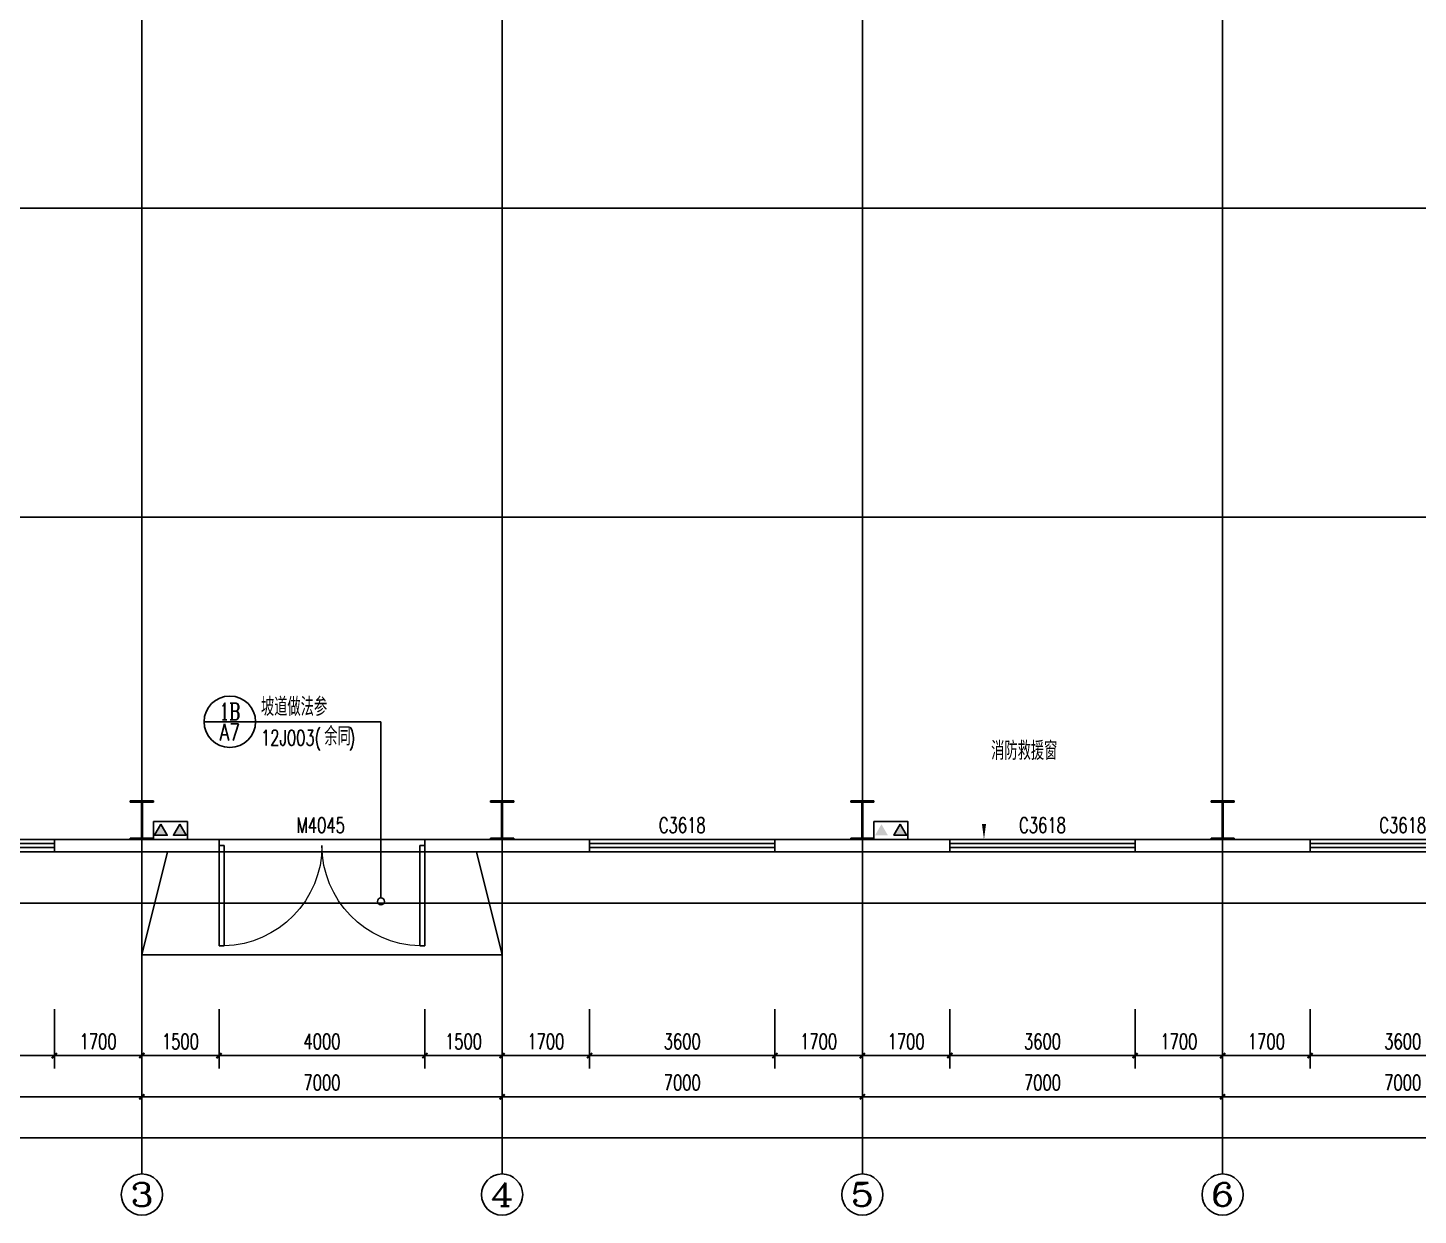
# Model space of a CAD drawing. Extents: x -17471 to 313636, y -71590 to 757901.
# Drawn here: x 23954 to 50970, y 84682 to 107746 of the extents above; entities that cross this region are included whole.
import ezdxf
from ezdxf.enums import TextEntityAlignment as Align

# ---------------------------------------------------------------- set-up
doc = ezdxf.new("R2010")
doc.units = 0
doc.header["$LTSCALE"] = 1000
doc.header["$MEASUREMENT"] = 0
for name, color, linetype in [('AXIS', 3, 'Continuous'), ('AXIS_TEXT', 7, 'Continuous'), ('DIM_IDEN', 3, 'Continuous'), ('DIM_SYMB', 3, 'Continuous'), ('DOTE', 1, 'Continuous'), ('GROUND', 2, 'Continuous'), ('PUB_DIM', 3, 'Continuous'), ('PUB_TEXT', 7, 'Continuous'), ('STAIR', 2, 'Continuous'), ('WALL', 9, 'Continuous'), ('WINDOW', 4, 'Continuous'), ('WINDOW_TEXT', 7, 'Continuous')]:
    doc.layers.add(name, color=color, linetype=linetype)
doc.styles.add('_TCH_AXIS', font='COMPLEX', dxfattribs={"bigfont": 'GBCBIG'})
doc.styles.add('_TCH_DIM', font='SIMPLEX', dxfattribs={"bigfont": 'GBCBIG'})
doc.styles.add('_TCH_DIM_T3', font='SIMPLEX', dxfattribs={"width": 0.705882, "bigfont": 'GBCBIG'})
doc.styles.add('_TCH_LABEL', font='COMPLEX', dxfattribs={"bigfont": 'GBCBIG'})
doc.styles.add('_TCH_WINDOW', font='SIMPLEX', dxfattribs={"height": 3.5, "bigfont": 'GBCBIG'})
doc.styles.add('COMPLEX', font='COMPLEX')
doc.dimstyles.new('_TCH_ARCH&&100', dxfattribs={"dimtxt": 297.5, "dimasz": 100, "dimexe": 250, "dimexo": 300, "dimgap": 126.25, "dimtad": 1, "dimdec": 0, "dimzin": 0, "dimdsep": 46, "dimtxsty": '_TCH_DIM_T3', "dimblk": 'ARCHTICK', "dimcen": 0.09, "dimclrt": 7, "dimazin": 2, "dimtfac": 1, "dimtdec": 0, "dimtix": 1, "dimtmove": 2, "dimatfit": 3, "dimfxl": 0, "dimtolj": 1, "dimtzin": 0, "dimarcsym": 0})

# ---------------------------------------------------------------- blocks, each defined once
blk = doc.blocks.new('dsfdsf')
blk.add_hatch(color=256).paths.add_polyline_path([(10650422, 10486381), (10650422, 10486166), (10650447, 10486166), (10650447, 10486616), (10650422, 10486616), (10650422, 10486401), (10649722, 10486401), (10649722, 10486616), (10649697, 10486616), (10649697, 10486166), (10649722, 10486166), (10649722, 10486381)])
for p, q in [((10649697, 10486616), (10649697, 10486166)), ((10649697, 10486616), (10649722, 10486616)), ((10649722, 10486616), (10649722, 10486401)), ((10650422, 10486616), (10650422, 10486401)), ((10650422, 10486616), (10650447, 10486616)), ((10650447, 10486616), (10650447, 10486166)), ((10649722, 10486401), (10650422, 10486401)), ((10649722, 10486381), (10649722, 10486166)), ((10649722, 10486381), (10650422, 10486381)), ((10650422, 10486381), (10650422, 10486166)), ((10649697, 10486166), (10649722, 10486166)), ((10650422, 10486166), (10650447, 10486166))]:
    blk.add_line(p, q)
blk = doc.blocks.new('_ArchTick')
at = {"color": 0, "linetype": 'ByBlock', "const_width": 0.4}
blk.add_lwpolyline([(-0.5, -0.5), (0.5, 0.5)], dxfattribs=at)
blk = doc.blocks.new('*D2116')
at = {"layer": 'Defpoints', "color": 0, "transparency": 16777216}
for p in [(20870, 88982), (24470, 88982), (24470, 87782)]:
    blk.add_point(p, dxfattribs=at)
at = {"layer": 'PUB_DIM', "color": 0, "lineweight": -2, "transparency": 16777216}
for p, q in [((20870, 88682), (20870, 87532)), ((24470, 88682), (24470, 87532)), ((20870, 87782), (24470, 87782))]:
    blk.add_line(p, q, dxfattribs=at)
at = {"layer": 'PUB_DIM', "color": 0, "lineweight": -2, "transparency": 16777216, "xscale": 100, "yscale": 100, "zscale": 100, "rotation": 180}
blk.add_blockref('_ArchTick', (20870, 87782), dxfattribs=at)
at = {"layer": 'PUB_DIM', "color": 0, "lineweight": -2, "transparency": 16777216, "xscale": 100, "yscale": 100, "zscale": 100}
blk.add_blockref('_ArchTick', (24470, 87782), dxfattribs=at)
at = {"layer": 'PUB_DIM', "color": 7, "transparency": 16777216, "insert": (22670, 88057), "char_height": 297.5, "attachment_point": 5, "style": '_TCH_DIM_T3'}
blk.add_mtext('\\A1;3600', dxfattribs=at)
blk = doc.blocks.new('*D2117')
at = {"layer": 'Defpoints', "color": 0, "transparency": 16777216}
for p in [(24470, 88982), (26170, 88982), (26170, 87782)]:
    blk.add_point(p, dxfattribs=at)
at = {"layer": 'PUB_DIM', "color": 0, "lineweight": -2, "transparency": 16777216}
for p, q in [((24470, 88682), (24470, 87532)), ((26170, 88682), (26170, 87532)), ((24470, 87782), (26170, 87782))]:
    blk.add_line(p, q, dxfattribs=at)
at = {"layer": 'PUB_DIM', "color": 0, "lineweight": -2, "transparency": 16777216, "xscale": 100, "yscale": 100, "zscale": 100, "rotation": 180}
blk.add_blockref('_ArchTick', (24470, 87782), dxfattribs=at)
at = {"layer": 'PUB_DIM', "color": 0, "lineweight": -2, "transparency": 16777216, "xscale": 100, "yscale": 100, "zscale": 100}
blk.add_blockref('_ArchTick', (26170, 87782), dxfattribs=at)
at = {"layer": 'PUB_DIM', "color": 7, "transparency": 16777216, "insert": (25320, 88057), "char_height": 297.5, "attachment_point": 5, "style": '_TCH_DIM_T3'}
blk.add_mtext('\\A1;1700', dxfattribs=at)
blk = doc.blocks.new('*D2118')
at = {"layer": 'Defpoints', "color": 0, "transparency": 16777216}
for p in [(26170, 88982), (27670, 88982), (27670, 87782)]:
    blk.add_point(p, dxfattribs=at)
at = {"layer": 'PUB_DIM', "color": 0, "lineweight": -2, "transparency": 16777216}
for p, q in [((26170, 88682), (26170, 87532)), ((27670, 88682), (27670, 87532)), ((26170, 87782), (27670, 87782))]:
    blk.add_line(p, q, dxfattribs=at)
at = {"layer": 'PUB_DIM', "color": 0, "lineweight": -2, "transparency": 16777216, "xscale": 100, "yscale": 100, "zscale": 100, "rotation": 180}
blk.add_blockref('_ArchTick', (26170, 87782), dxfattribs=at)
at = {"layer": 'PUB_DIM', "color": 0, "lineweight": -2, "transparency": 16777216, "xscale": 100, "yscale": 100, "zscale": 100}
blk.add_blockref('_ArchTick', (27670, 87782), dxfattribs=at)
at = {"layer": 'PUB_DIM', "color": 7, "transparency": 16777216, "insert": (26920, 88057), "char_height": 297.5, "attachment_point": 5, "style": '_TCH_DIM_T3'}
blk.add_mtext('\\A1;1500', dxfattribs=at)
blk = doc.blocks.new('*D2119')
at = {"layer": 'Defpoints', "color": 0, "transparency": 16777216}
for p in [(27670, 88982), (31670, 88982), (31670, 87782)]:
    blk.add_point(p, dxfattribs=at)
at = {"layer": 'PUB_DIM', "color": 0, "lineweight": -2, "transparency": 16777216}
for p, q in [((27670, 88682), (27670, 87532)), ((31670, 88682), (31670, 87532)), ((27670, 87782), (31670, 87782))]:
    blk.add_line(p, q, dxfattribs=at)
at = {"layer": 'PUB_DIM', "color": 0, "lineweight": -2, "transparency": 16777216, "xscale": 100, "yscale": 100, "zscale": 100, "rotation": 180}
blk.add_blockref('_ArchTick', (27670, 87782), dxfattribs=at)
at = {"layer": 'PUB_DIM', "color": 0, "lineweight": -2, "transparency": 16777216, "xscale": 100, "yscale": 100, "zscale": 100}
blk.add_blockref('_ArchTick', (31670, 87782), dxfattribs=at)
at = {"layer": 'PUB_DIM', "color": 7, "transparency": 16777216, "insert": (29670, 88057), "char_height": 297.5, "attachment_point": 5, "style": '_TCH_DIM_T3'}
blk.add_mtext('\\A1;4000', dxfattribs=at)
blk = doc.blocks.new('*D2120')
at = {"layer": 'Defpoints', "color": 0, "transparency": 16777216}
for p in [(31670, 88982), (33170, 88982), (33170, 87782)]:
    blk.add_point(p, dxfattribs=at)
at = {"layer": 'PUB_DIM', "color": 0, "lineweight": -2, "transparency": 16777216}
for p, q in [((31670, 88682), (31670, 87532)), ((33170, 88682), (33170, 87532)), ((31670, 87782), (33170, 87782))]:
    blk.add_line(p, q, dxfattribs=at)
at = {"layer": 'PUB_DIM', "color": 0, "lineweight": -2, "transparency": 16777216, "xscale": 100, "yscale": 100, "zscale": 100, "rotation": 180}
blk.add_blockref('_ArchTick', (31670, 87782), dxfattribs=at)
at = {"layer": 'PUB_DIM', "color": 0, "lineweight": -2, "transparency": 16777216, "xscale": 100, "yscale": 100, "zscale": 100}
blk.add_blockref('_ArchTick', (33170, 87782), dxfattribs=at)
at = {"layer": 'PUB_DIM', "color": 7, "transparency": 16777216, "insert": (32420, 88057), "char_height": 297.5, "attachment_point": 5, "style": '_TCH_DIM_T3'}
blk.add_mtext('\\A1;1500', dxfattribs=at)
blk = doc.blocks.new('*D2121')
at = {"layer": 'Defpoints', "color": 0, "transparency": 16777216}
for p in [(33170, 88982), (34870, 88982), (34870, 87782)]:
    blk.add_point(p, dxfattribs=at)
at = {"layer": 'PUB_DIM', "color": 0, "lineweight": -2, "transparency": 16777216}
for p, q in [((33170, 88682), (33170, 87532)), ((34870, 88682), (34870, 87532)), ((33170, 87782), (34870, 87782))]:
    blk.add_line(p, q, dxfattribs=at)
at = {"layer": 'PUB_DIM', "color": 0, "lineweight": -2, "transparency": 16777216, "xscale": 100, "yscale": 100, "zscale": 100, "rotation": 180}
blk.add_blockref('_ArchTick', (33170, 87782), dxfattribs=at)
at = {"layer": 'PUB_DIM', "color": 0, "lineweight": -2, "transparency": 16777216, "xscale": 100, "yscale": 100, "zscale": 100}
blk.add_blockref('_ArchTick', (34870, 87782), dxfattribs=at)
at = {"layer": 'PUB_DIM', "color": 7, "transparency": 16777216, "insert": (34020, 88057), "char_height": 297.5, "attachment_point": 5, "style": '_TCH_DIM_T3'}
blk.add_mtext('\\A1;1700', dxfattribs=at)
blk = doc.blocks.new('*D2122')
at = {"layer": 'Defpoints', "color": 0, "transparency": 16777216}
for p in [(34870, 88982), (38470, 88982), (38470, 87782)]:
    blk.add_point(p, dxfattribs=at)
at = {"layer": 'PUB_DIM', "color": 0, "lineweight": -2, "transparency": 16777216}
for p, q in [((34870, 88682), (34870, 87532)), ((38470, 88682), (38470, 87532)), ((34870, 87782), (38470, 87782))]:
    blk.add_line(p, q, dxfattribs=at)
at = {"layer": 'PUB_DIM', "color": 0, "lineweight": -2, "transparency": 16777216, "xscale": 100, "yscale": 100, "zscale": 100, "rotation": 180}
blk.add_blockref('_ArchTick', (34870, 87782), dxfattribs=at)
at = {"layer": 'PUB_DIM', "color": 0, "lineweight": -2, "transparency": 16777216, "xscale": 100, "yscale": 100, "zscale": 100}
blk.add_blockref('_ArchTick', (38470, 87782), dxfattribs=at)
at = {"layer": 'PUB_DIM', "color": 7, "transparency": 16777216, "insert": (36670, 88057), "char_height": 297.5, "attachment_point": 5, "style": '_TCH_DIM_T3'}
blk.add_mtext('\\A1;3600', dxfattribs=at)
blk = doc.blocks.new('*D2123')
at = {"layer": 'Defpoints', "color": 0, "transparency": 16777216}
for p in [(38470, 88982), (40170, 88982), (40170, 87782)]:
    blk.add_point(p, dxfattribs=at)
at = {"layer": 'PUB_DIM', "color": 0, "lineweight": -2, "transparency": 16777216}
for p, q in [((38470, 88682), (38470, 87532)), ((40170, 88682), (40170, 87532)), ((38470, 87782), (40170, 87782))]:
    blk.add_line(p, q, dxfattribs=at)
at = {"layer": 'PUB_DIM', "color": 0, "lineweight": -2, "transparency": 16777216, "xscale": 100, "yscale": 100, "zscale": 100, "rotation": 180}
blk.add_blockref('_ArchTick', (38470, 87782), dxfattribs=at)
at = {"layer": 'PUB_DIM', "color": 0, "lineweight": -2, "transparency": 16777216, "xscale": 100, "yscale": 100, "zscale": 100}
blk.add_blockref('_ArchTick', (40170, 87782), dxfattribs=at)
at = {"layer": 'PUB_DIM', "color": 7, "transparency": 16777216, "insert": (39320, 88057), "char_height": 297.5, "attachment_point": 5, "style": '_TCH_DIM_T3'}
blk.add_mtext('\\A1;1700', dxfattribs=at)
blk = doc.blocks.new('*D2124')
at = {"layer": 'Defpoints', "color": 0, "transparency": 16777216}
for p in [(40170, 88982), (41870, 88982), (41870, 87782)]:
    blk.add_point(p, dxfattribs=at)
at = {"layer": 'PUB_DIM', "color": 0, "lineweight": -2, "transparency": 16777216}
for p, q in [((40170, 88682), (40170, 87532)), ((41870, 88682), (41870, 87532)), ((40170, 87782), (41870, 87782))]:
    blk.add_line(p, q, dxfattribs=at)
at = {"layer": 'PUB_DIM', "color": 0, "lineweight": -2, "transparency": 16777216, "xscale": 100, "yscale": 100, "zscale": 100, "rotation": 180}
blk.add_blockref('_ArchTick', (40170, 87782), dxfattribs=at)
at = {"layer": 'PUB_DIM', "color": 0, "lineweight": -2, "transparency": 16777216, "xscale": 100, "yscale": 100, "zscale": 100}
blk.add_blockref('_ArchTick', (41870, 87782), dxfattribs=at)
at = {"layer": 'PUB_DIM', "color": 7, "transparency": 16777216, "insert": (41020, 88057), "char_height": 297.5, "attachment_point": 5, "style": '_TCH_DIM_T3'}
blk.add_mtext('\\A1;1700', dxfattribs=at)
blk = doc.blocks.new('*D2125')
at = {"layer": 'Defpoints', "color": 0, "transparency": 16777216}
for p in [(41870, 88982), (45470, 88982), (45470, 87782)]:
    blk.add_point(p, dxfattribs=at)
at = {"layer": 'PUB_DIM', "color": 0, "lineweight": -2, "transparency": 16777216}
for p, q in [((41870, 88682), (41870, 87532)), ((45470, 88682), (45470, 87532)), ((41870, 87782), (45470, 87782))]:
    blk.add_line(p, q, dxfattribs=at)
at = {"layer": 'PUB_DIM', "color": 0, "lineweight": -2, "transparency": 16777216, "xscale": 100, "yscale": 100, "zscale": 100, "rotation": 180}
blk.add_blockref('_ArchTick', (41870, 87782), dxfattribs=at)
at = {"layer": 'PUB_DIM', "color": 0, "lineweight": -2, "transparency": 16777216, "xscale": 100, "yscale": 100, "zscale": 100}
blk.add_blockref('_ArchTick', (45470, 87782), dxfattribs=at)
at = {"layer": 'PUB_DIM', "color": 7, "transparency": 16777216, "insert": (43670, 88057), "char_height": 297.5, "attachment_point": 5, "style": '_TCH_DIM_T3'}
blk.add_mtext('\\A1;3600', dxfattribs=at)
blk = doc.blocks.new('*D2126')
at = {"layer": 'Defpoints', "color": 0, "transparency": 16777216}
for p in [(45470, 88982), (47170, 88982), (47170, 87782)]:
    blk.add_point(p, dxfattribs=at)
at = {"layer": 'PUB_DIM', "color": 0, "lineweight": -2, "transparency": 16777216}
for p, q in [((45470, 88682), (45470, 87532)), ((47170, 88682), (47170, 87532)), ((45470, 87782), (47170, 87782))]:
    blk.add_line(p, q, dxfattribs=at)
at = {"layer": 'PUB_DIM', "color": 0, "lineweight": -2, "transparency": 16777216, "xscale": 100, "yscale": 100, "zscale": 100, "rotation": 180}
blk.add_blockref('_ArchTick', (45470, 87782), dxfattribs=at)
at = {"layer": 'PUB_DIM', "color": 0, "lineweight": -2, "transparency": 16777216, "xscale": 100, "yscale": 100, "zscale": 100}
blk.add_blockref('_ArchTick', (47170, 87782), dxfattribs=at)
at = {"layer": 'PUB_DIM', "color": 7, "transparency": 16777216, "insert": (46320, 88057), "char_height": 297.5, "attachment_point": 5, "style": '_TCH_DIM_T3'}
blk.add_mtext('\\A1;1700', dxfattribs=at)
blk = doc.blocks.new('*D2127')
at = {"layer": 'Defpoints', "color": 0, "transparency": 16777216}
for p in [(47170, 88982), (48870, 88982), (48870, 87782)]:
    blk.add_point(p, dxfattribs=at)
at = {"layer": 'PUB_DIM', "color": 0, "lineweight": -2, "transparency": 16777216}
for p, q in [((47170, 88682), (47170, 87532)), ((48870, 88682), (48870, 87532)), ((47170, 87782), (48870, 87782))]:
    blk.add_line(p, q, dxfattribs=at)
at = {"layer": 'PUB_DIM', "color": 0, "lineweight": -2, "transparency": 16777216, "xscale": 100, "yscale": 100, "zscale": 100, "rotation": 180}
blk.add_blockref('_ArchTick', (47170, 87782), dxfattribs=at)
at = {"layer": 'PUB_DIM', "color": 0, "lineweight": -2, "transparency": 16777216, "xscale": 100, "yscale": 100, "zscale": 100}
blk.add_blockref('_ArchTick', (48870, 87782), dxfattribs=at)
at = {"layer": 'PUB_DIM', "color": 7, "transparency": 16777216, "insert": (48020, 88057), "char_height": 297.5, "attachment_point": 5, "style": '_TCH_DIM_T3'}
blk.add_mtext('\\A1;1700', dxfattribs=at)
blk = doc.blocks.new('*D2128')
at = {"layer": 'Defpoints', "color": 0, "transparency": 16777216}
for p in [(48870, 88982), (52470, 88982), (52470, 87782)]:
    blk.add_point(p, dxfattribs=at)
at = {"layer": 'PUB_DIM', "color": 0, "lineweight": -2, "transparency": 16777216}
for p, q in [((48870, 88682), (48870, 87532)), ((52470, 88682), (52470, 87532)), ((48870, 87782), (52470, 87782))]:
    blk.add_line(p, q, dxfattribs=at)
at = {"layer": 'PUB_DIM', "color": 0, "lineweight": -2, "transparency": 16777216, "xscale": 100, "yscale": 100, "zscale": 100, "rotation": 180}
blk.add_blockref('_ArchTick', (48870, 87782), dxfattribs=at)
at = {"layer": 'PUB_DIM', "color": 0, "lineweight": -2, "transparency": 16777216, "xscale": 100, "yscale": 100, "zscale": 100}
blk.add_blockref('_ArchTick', (52470, 87782), dxfattribs=at)
at = {"layer": 'PUB_DIM', "color": 7, "transparency": 16777216, "insert": (50670, 88057), "char_height": 297.5, "attachment_point": 5, "style": '_TCH_DIM_T3'}
blk.add_mtext('\\A1;3600', dxfattribs=at)
blk = doc.blocks.new('*D2187')
at = {"layer": 'AXIS', "color": 0, "lineweight": -2, "transparency": 16777216}
for p, q in [((19170, 90682), (19170, 86732)), ((26170, 90682), (26170, 86732)), ((19170, 86982), (26170, 86982))]:
    blk.add_line(p, q, dxfattribs=at)
at = {"layer": 'Defpoints', "color": 0, "transparency": 16777216}
for p in [(19170, 90982), (26170, 90982), (26170, 86982)]:
    blk.add_point(p, dxfattribs=at)
at = {"layer": 'AXIS', "color": 0, "lineweight": -2, "transparency": 16777216, "xscale": 100, "yscale": 100, "zscale": 100, "rotation": 180}
blk.add_blockref('_ArchTick', (19170, 86982), dxfattribs=at)
at = {"layer": 'AXIS', "color": 0, "lineweight": -2, "transparency": 16777216, "xscale": 100, "yscale": 100, "zscale": 100}
blk.add_blockref('_ArchTick', (26170, 86982), dxfattribs=at)
at = {"layer": 'AXIS', "color": 7, "transparency": 16777216, "insert": (22670, 87257), "char_height": 297.5, "attachment_point": 5, "style": '_TCH_DIM_T3'}
blk.add_mtext('\\A1;7000', dxfattribs=at)
blk = doc.blocks.new('*D2188')
at = {"layer": 'AXIS', "color": 0, "lineweight": -2, "transparency": 16777216}
for p, q in [((26170, 90682), (26170, 86732)), ((33170, 90682), (33170, 86732)), ((26170, 86982), (33170, 86982))]:
    blk.add_line(p, q, dxfattribs=at)
at = {"layer": 'Defpoints', "color": 0, "transparency": 16777216}
for p in [(26170, 90982), (33170, 90982), (33170, 86982)]:
    blk.add_point(p, dxfattribs=at)
at = {"layer": 'AXIS', "color": 0, "lineweight": -2, "transparency": 16777216, "xscale": 100, "yscale": 100, "zscale": 100, "rotation": 180}
blk.add_blockref('_ArchTick', (26170, 86982), dxfattribs=at)
at = {"layer": 'AXIS', "color": 0, "lineweight": -2, "transparency": 16777216, "xscale": 100, "yscale": 100, "zscale": 100}
blk.add_blockref('_ArchTick', (33170, 86982), dxfattribs=at)
at = {"layer": 'AXIS', "color": 7, "transparency": 16777216, "insert": (29670, 87257), "char_height": 297.5, "attachment_point": 5, "style": '_TCH_DIM_T3'}
blk.add_mtext('\\A1;7000', dxfattribs=at)
blk = doc.blocks.new('*D2189')
at = {"layer": 'AXIS', "color": 0, "lineweight": -2, "transparency": 16777216}
for p, q in [((33170, 90682), (33170, 86732)), ((40170, 90682), (40170, 86732)), ((33170, 86982), (40170, 86982))]:
    blk.add_line(p, q, dxfattribs=at)
at = {"layer": 'Defpoints', "color": 0, "transparency": 16777216}
for p in [(33170, 90982), (40170, 90982), (40170, 86982)]:
    blk.add_point(p, dxfattribs=at)
at = {"layer": 'AXIS', "color": 0, "lineweight": -2, "transparency": 16777216, "xscale": 100, "yscale": 100, "zscale": 100, "rotation": 180}
blk.add_blockref('_ArchTick', (33170, 86982), dxfattribs=at)
at = {"layer": 'AXIS', "color": 0, "lineweight": -2, "transparency": 16777216, "xscale": 100, "yscale": 100, "zscale": 100}
blk.add_blockref('_ArchTick', (40170, 86982), dxfattribs=at)
at = {"layer": 'AXIS', "color": 7, "transparency": 16777216, "insert": (36670, 87257), "char_height": 297.5, "attachment_point": 5, "style": '_TCH_DIM_T3'}
blk.add_mtext('\\A1;7000', dxfattribs=at)
blk = doc.blocks.new('*D2190')
at = {"layer": 'AXIS', "color": 0, "lineweight": -2, "transparency": 16777216}
for p, q in [((40170, 90682), (40170, 86732)), ((47170, 90682), (47170, 86732)), ((40170, 86982), (47170, 86982))]:
    blk.add_line(p, q, dxfattribs=at)
at = {"layer": 'Defpoints', "color": 0, "transparency": 16777216}
for p in [(40170, 90982), (47170, 90982), (47170, 86982)]:
    blk.add_point(p, dxfattribs=at)
at = {"layer": 'AXIS', "color": 0, "lineweight": -2, "transparency": 16777216, "xscale": 100, "yscale": 100, "zscale": 100, "rotation": 180}
blk.add_blockref('_ArchTick', (40170, 86982), dxfattribs=at)
at = {"layer": 'AXIS', "color": 0, "lineweight": -2, "transparency": 16777216, "xscale": 100, "yscale": 100, "zscale": 100}
blk.add_blockref('_ArchTick', (47170, 86982), dxfattribs=at)
at = {"layer": 'AXIS', "color": 7, "transparency": 16777216, "insert": (43670, 87257), "char_height": 297.5, "attachment_point": 5, "style": '_TCH_DIM_T3'}
blk.add_mtext('\\A1;7000', dxfattribs=at)
blk = doc.blocks.new('*D2191')
at = {"layer": 'AXIS', "color": 0, "lineweight": -2, "transparency": 16777216}
for p, q in [((47170, 90682), (47170, 86732)), ((54170, 90682), (54170, 86732)), ((47170, 86982), (54170, 86982))]:
    blk.add_line(p, q, dxfattribs=at)
at = {"layer": 'Defpoints', "color": 0, "transparency": 16777216}
for p in [(47170, 90982), (54170, 90982), (54170, 86982)]:
    blk.add_point(p, dxfattribs=at)
at = {"layer": 'AXIS', "color": 0, "lineweight": -2, "transparency": 16777216, "xscale": 100, "yscale": 100, "zscale": 100, "rotation": 180}
blk.add_blockref('_ArchTick', (47170, 86982), dxfattribs=at)
at = {"layer": 'AXIS', "color": 0, "lineweight": -2, "transparency": 16777216, "xscale": 100, "yscale": 100, "zscale": 100}
blk.add_blockref('_ArchTick', (54170, 86982), dxfattribs=at)
at = {"layer": 'AXIS', "color": 7, "transparency": 16777216, "insert": (50670, 87257), "char_height": 297.5, "attachment_point": 5, "style": '_TCH_DIM_T3'}
blk.add_mtext('\\A1;7000', dxfattribs=at)
blk = doc.blocks.new('*D2201')
at = {"layer": 'AXIS', "color": 0, "lineweight": -2, "transparency": 16777216}
for p, q in [((11930, 90682), (11930, 85932)), ((110410, 90682), (110410, 85932)), ((11930, 86182), (110410, 86182))]:
    blk.add_line(p, q, dxfattribs=at)
at = {"layer": 'Defpoints', "color": 0, "transparency": 16777216}
for p in [(11930, 90982), (110410, 90982), (110410, 86182)]:
    blk.add_point(p, dxfattribs=at)
at = {"layer": 'AXIS', "color": 0, "lineweight": -2, "transparency": 16777216, "xscale": 100, "yscale": 100, "zscale": 100, "rotation": 180}
blk.add_blockref('_ArchTick', (11930, 86182), dxfattribs=at)
at = {"layer": 'AXIS', "color": 0, "lineweight": -2, "transparency": 16777216, "xscale": 100, "yscale": 100, "zscale": 100}
blk.add_blockref('_ArchTick', (110410, 86182), dxfattribs=at)
at = {"layer": 'AXIS', "color": 7, "transparency": 16777216, "insert": (61170, 86457), "char_height": 297.5, "attachment_point": 5, "style": '_TCH_DIM_T3'}
blk.add_mtext('\\A1;98480', dxfattribs=at)
blk = doc.blocks.new('_AXISO')
blk.add_circle((0, 0), 0.5)
at = {"layer": 'AXIS_TEXT', "style": 'COMPLEX', "width": 1.041667}
blk.add_attdef('A', text='', height=0.56, dxfattribs=at).set_placement((-0.25, -0.28), (0.25, -0.28), align=Align.FIT)
blk = doc.blocks.new('$TCHSYS$WIN2D')
for p, q in [((-0.5, 0.5), (0.5, 0.5)), ((-0.5, 0.5), (-0.5, -0.5)), ((0.5, 0.5), (0.5, -0.5)), ((0.5, 0.1667), (-0.5, 0.1667)), ((0.5, -0.1667), (-0.5, -0.1667)), ((-0.5, -0.5), (0.5, -0.5))]:
    blk.add_line(p, q)
blk = doc.blocks.new('$DorLib2D$00000002')
for p, q in [((-0.5, 0), (-0.5, 0.4875)), ((-0.475, 0.4875), (-0.5, 0.4875)), ((-0.475, 0), (-0.475, 0.4875)), ((0.475, 0), (0.475, 0.4875)), ((0.475, 0.4875), (0.5, 0.4875)), ((0.5, 0), (0.5, 0.4875)), ((-0.5, 0), (-0.475, 0)), ((0.5, 0), (0.475, 0))]:
    blk.add_line(p, q)
at = {"lineweight": 13}
for centre, start, end in [((-0.4875, 0), 0, 88.53072), ((0.4875, 0), 91.46928, 180)]:
    blk.add_arc(centre, 0.4875, start, end, dxfattribs=at)

msp = doc.modelspace()

# ---------------------------------------------------------------- hatches: boundary and pattern name
h = msp.add_hatch(color=2)
h.paths.add_polyline_path([(26906.2, 92276.6), (26783.3, 92063.8), (27029.1, 92063.8)])
h.paths.add_polyline_path([(26540.9, 92276.6), (26418.1, 92063.8), (26663.8, 92063.8)])
h = msp.add_hatch(color=2)
h.paths.add_polyline_path([(40906.2, 92276.6), (40783.3, 92063.8), (41029.1, 92063.8)])
h.paths.add_polyline_path([(40540.9, 92276.6), (40418.1, 92063.8), (40663.8, 92063.8)])

# ---------------------------------------------------------------- linework, layer by layer
at = {"color": 2}
for points in [[(26395.2, 92326.1), (27055.9, 92326.1), (27055.9, 91982.3), (26395.2, 91982.3)], [(26540.9, 92276.6), (26418.1, 92063.8), (26663.8, 92063.8)], [(26906.2, 92276.6), (26783.3, 92063.8), (27029.1, 92063.8)], [(40395.2, 92326.1), (41055.9, 92326.1), (41055.9, 91982.3), (40395.2, 91982.3)], [(40906.2, 92276.6), (40783.3, 92063.8), (41029.1, 92063.8)]]:
    msp.add_lwpolyline(points, close=True, dxfattribs=at)
at = {"layer": 'AXIS'}
for p, q in [((26170.2, 90982.3), (26170.2, 85482.3)), ((33170.2, 90982.3), (33170.2, 85482.3)), ((40170.2, 90982.3), (40170.2, 85482.3)), ((47170.2, 90982.3), (47170.2, 85482.3))]:
    msp.add_line(p, q, dxfattribs=at)
at = {"layer": 'DIM_IDEN'}
for p, q in [((28379.4, 94266.4), (27379.4, 94266.4)), ((30814.8, 94266.4), (28379.4, 94266.4)), ((30814.8, 90845.3), (30814.8, 94266.4))]:
    msp.add_line(p, q, dxfattribs=at)
for centre, radius in [((27879.4, 94266.4), 500), ((30814.8, 90777.8), 67.4)]:
    msp.add_circle(centre, radius, dxfattribs=at)
at = {"layer": 'DIM_SYMB'}
msp.add_lwpolyline([(43961.6, 93421.3, 0, 0, 0), (42533.4, 93421.3, 0, 0, 0), (42533.4, 91982.3, 0, 80, 0), (42533.4, 92282.3, 0, 0, 0)], format="xyseb", dxfattribs=at)
at = {"layer": 'DOTE'}
for p, q in [((26170.2, 90982.3), (26170.2, 117502.3)), ((33170.2, 90982.3), (33170.2, 117502.3)), ((40170.2, 90982.3), (40170.2, 117502.3)), ((47170.2, 90982.3), (47170.2, 117502.3)), ((11170.2, 104242.3), (111170.2, 104242.3)), ((11170.2, 98242.3), (111170.2, 98242.3)), ((11170.2, 91982.3), (111170.2, 91982.3))]:
    msp.add_line(p, q, dxfattribs=at)
at = {"layer": 'GROUND'}
for points in [[(10930.2, 90742.3), (111410.2, 90742.3), (111410.2, 117742.3), (10930.2, 117742.3)], [(11930.2, 91742.3), (110410.2, 91742.3), (110410.2, 116742.3), (11930.2, 116742.3)]]:
    msp.add_lwpolyline(points, close=True, dxfattribs=at)
at = {"layer": 'STAIR'}
for p, q in [((26170.2, 89742.3), (26170.2, 91742.3)), ((26170.2, 91742.3), (33170.2, 91742.3)), ((26670.2, 91742.3), (26170.2, 89742.3)), ((32670.2, 91742.3), (33170.2, 89742.3)), ((33170.2, 89742.3), (33170.2, 91742.3)), ((26170.2, 89742.3), (33170.2, 89742.3))]:
    msp.add_line(p, q, dxfattribs=at)
at = {"layer": 'WALL'}
for p, q in [((27670.2, 91982.3), (24470.2, 91982.3)), ((24470.2, 91982.3), (24470.2, 91742.3)), ((27670.2, 91742.3), (27670.2, 91982.3)), ((34870.2, 91982.3), (31670.2, 91982.3)), ((31670.2, 91982.3), (31670.2, 91742.3)), ((34870.2, 91742.3), (34870.2, 91982.3)), ((41870.2, 91982.3), (38470.2, 91982.3)), ((38470.2, 91982.3), (38470.2, 91742.3)), ((41870.2, 91742.3), (41870.2, 91982.3)), ((48870.2, 91982.3), (45470.2, 91982.3)), ((45470.2, 91982.3), (45470.2, 91742.3)), ((48870.2, 91742.3), (48870.2, 91982.3)), ((24470.2, 91742.3), (27670.2, 91742.3)), ((31670.2, 91742.3), (34870.2, 91742.3)), ((38470.2, 91742.3), (41870.2, 91742.3)), ((45470.2, 91742.3), (48870.2, 91742.3))]:
    msp.add_line(p, q, dxfattribs=at)

# ---------------------------------------------------------------- block references
at = {"xscale": -1, "rotation": 270}
for p in [(-10460220.8, -10557714.7), (-10453220.8, -10557714.7), (-10446220.8, -10557714.7), (-10439220.8, -10557714.7)]:
    msp.add_blockref('dsfdsf', p, dxfattribs=at)
at = {"layer": 'AXIS'}
ref = msp.add_blockref('_AXISO', (26170.2, 85082.3), dxfattribs=dict(at, xscale=800, yscale=800, zscale=800))
ref.add_attrib('A', '3', dxfattribs={"layer": 'AXIS_TEXT', "height": 452.5, "style": '_TCH_AXIS', "width": 1.5}).set_placement((25943.9, 84856), (26396.5, 84856), align=Align.FIT)
ref = msp.add_blockref('_AXISO', (33170.2, 85082.3), dxfattribs=dict(at, xscale=800, yscale=800, zscale=800))
ref.add_attrib('A', '4', dxfattribs={"layer": 'AXIS_TEXT', "height": 452.5, "style": '_TCH_AXIS', "width": 1.3125}).set_placement((32943.9, 84856), (33396.5, 84856), align=Align.FIT)
ref = msp.add_blockref('_AXISO', (40170.2, 85082.3), dxfattribs=dict(at, xscale=800, yscale=800, zscale=800))
ref.add_attrib('A', '5', dxfattribs={"layer": 'AXIS_TEXT', "height": 452.5, "style": '_TCH_AXIS', "width": 1.5}).set_placement((39943.9, 84856), (40396.5, 84856), align=Align.FIT)
ref = msp.add_blockref('_AXISO', (47170.2, 85082.3), dxfattribs=dict(at, xscale=800, yscale=800, zscale=800))
ref.add_attrib('A', '6', dxfattribs={"layer": 'AXIS_TEXT', "height": 452.5, "style": '_TCH_AXIS', "width": 1.5}).set_placement((46943.9, 84856), (47396.5, 84856), align=Align.FIT)
at = {"layer": 'WINDOW'}
ref = msp.add_blockref('$TCHSYS$WIN2D', (22670.2, 91862.3), dxfattribs=dict(at, xscale=-3600, yscale=-240, zscale=-3600))
ref.add_attrib('A', 'C3618', (22215.2, 92108.5), dxfattribs={"layer": 'WINDOW_TEXT', "height": 297.5, "style": '_TCH_WINDOW', "width": 0.705882})
ref = msp.add_blockref('$DorLib2D$00000002', (29670.2, 91862.3), dxfattribs=dict(at, xscale=4000, yscale=-4000, zscale=4000))
ref.add_attrib('A', 'M4045', (29180.2, 92108.5), dxfattribs={"layer": 'WINDOW_TEXT', "height": 297.5, "style": '_TCH_WINDOW', "width": 0.705882})
ref = msp.add_blockref('$TCHSYS$WIN2D', (36670.2, 91862.3), dxfattribs=dict(at, xscale=-3600, yscale=-240, zscale=-3600))
ref.add_attrib('A', 'C3618', (36215.2, 92108.5), dxfattribs={"layer": 'WINDOW_TEXT', "height": 297.5, "style": '_TCH_WINDOW', "width": 0.705882})
ref = msp.add_blockref('$TCHSYS$WIN2D', (43670.2, 91862.3), dxfattribs=dict(at, xscale=-3600, yscale=-240, zscale=-3600))
ref.add_attrib('A', 'C3618', (43215.2, 92108.5), dxfattribs={"layer": 'WINDOW_TEXT', "height": 297.5, "style": '_TCH_WINDOW', "width": 0.705882})
ref = msp.add_blockref('$TCHSYS$WIN2D', (50670.2, 91862.3), dxfattribs=dict(at, xscale=-3600, yscale=-240, zscale=-3600))
ref.add_attrib('A', 'C3618', (50215.2, 92108.5), dxfattribs={"layer": 'WINDOW_TEXT', "height": 297.5, "style": '_TCH_WINDOW', "width": 0.705882})

# ---------------------------------------------------------------- texts
at = {"layer": 'PUB_TEXT', "style": '_TCH_LABEL'}
for s, width, p, p2 in [('1B', 0.820312, (27678.2, 94306.6), (28080.7, 94306.6)), ('A7', 0.75, (27678.2, 93904.1), (28080.7, 93904.1))]:
    msp.add_text(s, height=321.99, dxfattribs=dict(at, width=width)).set_placement(p, p2, align=Align.FIT)
at = {"layer": 'PUB_TEXT'}
for s, style, p in [('坡道做法参', '_TCH_LABEL', (28484.4, 94378.8)), ('余同', '_TCH_LABEL', (29714.4, 93807.2)), ('消防救援窗', '_TCH_DIM', (42672.3, 93526.3))]:
    msp.add_text(s, height=357.45, dxfattribs=dict(at, style=style)).set_placement(p)
at = {"layer": 'PUB_TEXT', "style": '_TCH_LABEL', "width": 0.705882}
for s, p in [('12J003(', (28484.4, 93807.2)), (')', (30191, 93807.2))]:
    msp.add_text(s, height=297.5, dxfattribs=at).set_placement(p)

# ---------------------------------------------------------------- dimensions: what is measured, and where the dimension line sits
at = {"layer": 'AXIS'}
for p1, p2, distance, picture, middle in [((11930.2, 90982.3), (110410.2, 90982.3), -4800, '*D2201', (61170.2, 86457.3)), ((19170.2, 90982.3), (26170.2, 90982.3), -4000, '*D2187', (22670.2, 87257.3)), ((26170.2, 90982.3), (33170.2, 90982.3), -4000, '*D2188', (29670.2, 87257.3)), ((33170.2, 90982.3), (40170.2, 90982.3), -4000, '*D2189', (36670.2, 87257.3)), ((40170.2, 90982.3), (47170.2, 90982.3), -4000, '*D2190', (43670.2, 87257.3)), ((47170.2, 90982.3), (54170.2, 90982.3), -4000, '*D2191', (50670.2, 87257.3))]:
    dim = msp.add_aligned_dim(p1=p1, p2=p2, distance=distance, dimstyle='_TCH_ARCH&&100', dxfattribs=at)
    dim.commit()
    dim.dimension.update_dxf_attribs({"geometry": picture, "text_midpoint": middle})
at = {"layer": 'PUB_DIM'}
for p1, p2, picture, middle in [((20870.2, 88982.3), (24470.2, 88982.3), '*D2116', (22670.2, 88057.3)), ((24470.2, 88982.3), (26170.2, 88982.3), '*D2117', (25320.2, 88057.3)), ((26170.2, 88982.3), (27670.2, 88982.3), '*D2118', (26920.2, 88057.3)), ((27670.2, 88982.3), (31670.2, 88982.3), '*D2119', (29670.2, 88057.3)), ((31670.2, 88982.3), (33170.2, 88982.3), '*D2120', (32420.2, 88057.3)), ((33170.2, 88982.3), (34870.2, 88982.3), '*D2121', (34020.2, 88057.3)), ((34870.2, 88982.3), (38470.2, 88982.3), '*D2122', (36670.2, 88057.3)), ((38470.2, 88982.3), (40170.2, 88982.3), '*D2123', (39320.2, 88057.3)), ((40170.2, 88982.3), (41870.2, 88982.3), '*D2124', (41020.2, 88057.3)), ((41870.2, 88982.3), (45470.2, 88982.3), '*D2125', (43670.2, 88057.3)), ((45470.2, 88982.3), (47170.2, 88982.3), '*D2126', (46320.2, 88057.3)), ((47170.2, 88982.3), (48870.2, 88982.3), '*D2127', (48020.2, 88057.3)), ((48870.2, 88982.3), (52470.2, 88982.3), '*D2128', (50670.2, 88057.3))]:
    dim = msp.add_aligned_dim(p1=p1, p2=p2, distance=-1200, dimstyle='_TCH_ARCH&&100', dxfattribs=at)
    dim.commit()
    dim.dimension.update_dxf_attribs({"geometry": picture, "text_midpoint": middle})

doc.saveas('drawing.dxf')
